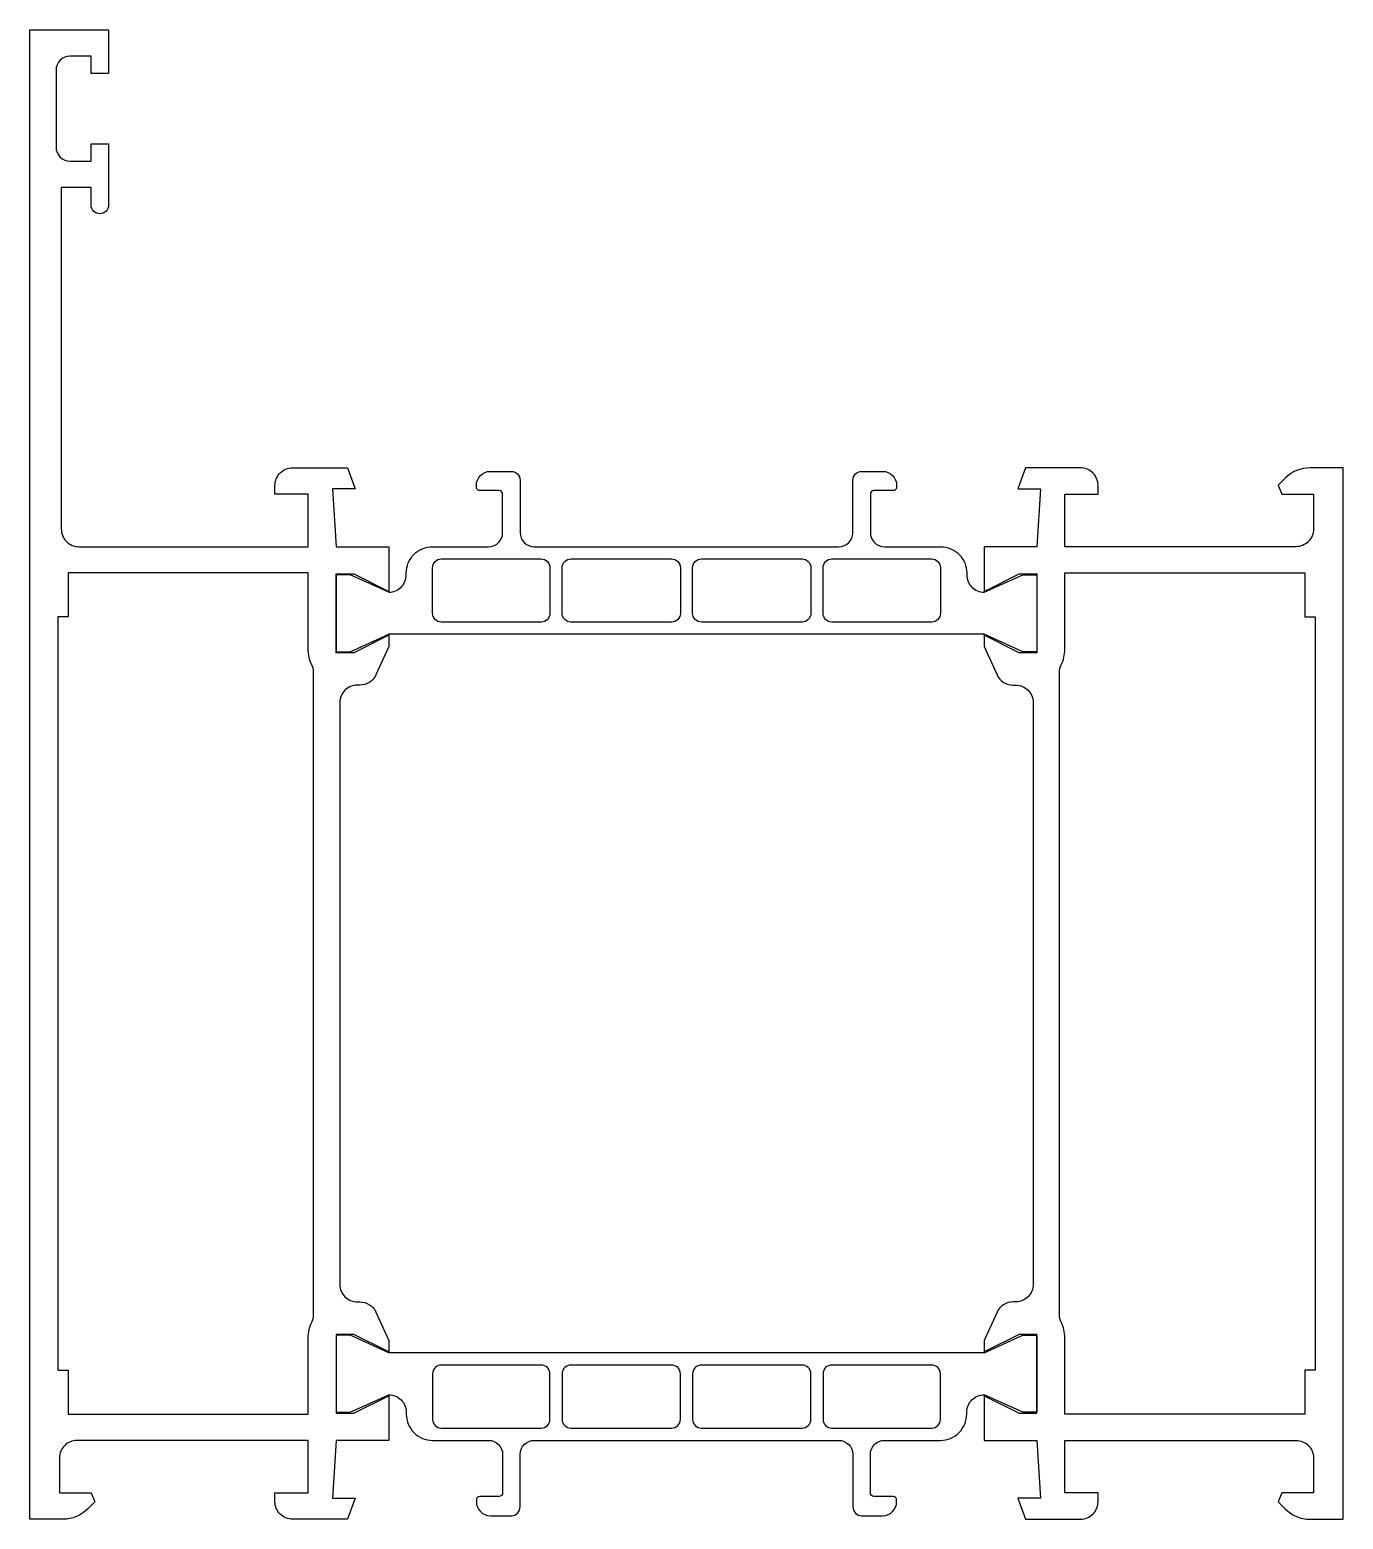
# Model space of a CAD drawing. Header units: millimetres. Extents: x 0 to 75, y 0 to 85.
import ezdxf

# ---------------------------------------------------------------- set-up
doc = ezdxf.new("R2010")
doc.units = ezdxf.units.MM

msp = doc.modelspace()

# ---------------------------------------------------------------- linework, layer by layer
for points in [[(17.7, 46.6), (17.7, 13.4, 0.414214), (18.7, 12.4), (18.856, 12.4, -0.294108), (19.766, 11.814), (20.5, 10.2), (20.5, 9.5), (18.3, 10.5), (17.5, 10.5), (17.5, 6.1), (18.3, 6.1), (20.5, 7.1), (20.5, 4.5), (17.5, 4.5), (17.279, 1.2), (18.586, 1.2), (18.149, 0), (15, 0, -0.414214), (14, 1), (14, 1.5), (15.9, 1.5), (15.9, 4.5), (2.7, 4.5, 0.414214), (1.7, 3.5), (1.7, 1.5), (3.5, 1.5), (3.712, 0.988), (3.31, 0.586, -0.198912), (1.896, 0), (0, 0), (0, 85), (4.5, 85), (4.5, 82.5), (3.5, 82.5), (3.5, 83.5), (2.3, 83.5, 0.414214), (1.5, 82.7), (1.5, 78.3, 0.414214), (2.3, 77.5), (3.5, 77.5), (3.5, 78.5), (4.5, 78.5), (4.5, 75, -1), (3.5, 75), (3.5, 76), (1.8, 76), (1.8, 56.5, 0.414214), (2.8, 55.5), (15.9, 55.5), (15.9, 58.5), (14, 58.5), (14, 59, -0.414214), (15, 60), (18.149, 60), (18.586, 58.8), (17.279, 58.8), (17.5, 55.5), (20.5, 55.5), (20.5, 52.9), (18.3, 53.9), (17.5, 53.9), (17.5, 49.5), (18.3, 49.5), (20.5, 50.5), (20.5, 49.8), (19.766, 48.186, -0.294108), (18.856, 47.6), (18.7, 47.6, 0.414214), (17.7, 46.6)], [(54.5, 52.9), (54.5, 52.95), (56.5, 53.95), (57.5, 53.95), (57.5, 49.45), (56.5, 49.45), (54.5, 50.45), (54.5, 50.5), (20.5, 50.5), (20.5, 50.45), (18.5, 49.45), (17.5, 49.45), (17.5, 53.95), (18.5, 53.95), (20.5, 52.95), (20.5, 52.9, 0.414214), (21.5, 53.9), (21.5, 54, -0.414214), (23, 55.5), (26.2, 55.5, 0.414214), (27, 56.3), (27, 58.5, 0.414214), (26.8, 58.7), (25.7, 58.7, -0.414214), (25.5, 58.9), (25.5, 59, -0.414214), (26.3, 59.8), (27.5, 59.8, -0.414214), (28, 59.3), (28, 56.3, 0.414214), (28.8, 55.5), (46.2, 55.5, 0.414214), (47, 56.3), (47, 59.3, -0.414214), (47.5, 59.8), (48.7, 59.8, -0.414214), (49.5, 59), (49.5, 58.9, -0.414214), (49.3, 58.7), (48.2, 58.7, 0.414214), (48, 58.5), (48, 56.3, 0.414214), (48.8, 55.5), (52, 55.5, -0.414214), (53.5, 54), (53.5, 53.9, 0.414214), (54.5, 52.9)], [(57.3, 46.6), (57.3, 13.4, -0.414214), (56.3, 12.4), (56.144, 12.4, 0.294108), (55.234, 11.814), (54.5, 10.2), (54.5, 9.5), (56.7, 10.5), (57.5, 10.5), (57.5, 6.1), (56.7, 6.1), (54.5, 7.1), (54.5, 4.5), (57.5, 4.5), (57.721, 1.2), (56.414, 1.2), (56.851, 0), (60, 0, 0.414214), (61, 1), (61, 1.5), (59.1, 1.5), (59.1, 4.5), (72.3, 4.5, -0.414214), (73.3, 3.5), (73.3, 1.5), (71.5, 1.5), (71.288, 0.988), (71.69, 0.586, 0.198912), (73.104, 0), (75, 0), (75, 60), (73.104, 60, 0.198912), (71.69, 59.414), (71.288, 59.012), (71.5, 58.5), (73.3, 58.5), (73.3, 56.5, -0.414214), (72.3, 55.5), (59.1, 55.5), (59.1, 58.5), (61, 58.5), (61, 59, 0.414214), (60, 60), (56.851, 60), (56.414, 58.8), (57.721, 58.8), (57.5, 55.5), (54.5, 55.5), (54.5, 52.9), (56.7, 53.9), (57.5, 53.9), (57.5, 49.5), (56.7, 49.5), (54.5, 50.5), (54.5, 49.8), (55.234, 48.186, 0.294108), (56.144, 47.6), (56.3, 47.6, -0.414214), (57.3, 46.6)], [(23, 51.7), (23, 54.3, -0.414214), (23.5, 54.8), (29.2, 54.8, -0.414214), (29.7, 54.3), (29.7, 51.7, -0.414214), (29.2, 51.2), (23.5, 51.2, -0.414214), (23, 51.7)], [(30.4, 51.7), (30.4, 54.3, -0.414214), (30.9, 54.8), (36.65, 54.8, -0.414214), (37.15, 54.3), (37.15, 51.7, -0.414214), (36.65, 51.2), (30.9, 51.2, -0.414214), (30.4, 51.7)], [(44.6, 51.7, -0.414214), (44.1, 51.2), (38.35, 51.2, -0.414214), (37.85, 51.7), (37.85, 54.3, -0.414214), (38.35, 54.8), (44.1, 54.8, -0.414214), (44.6, 54.3), (44.6, 51.7)], [(45.3, 51.7), (45.3, 54.3, -0.414214), (45.8, 54.8), (51.5, 54.8, -0.414214), (52, 54.3), (52, 51.7, -0.414214), (51.5, 51.2), (45.8, 51.2, -0.414214), (45.3, 51.7)], [(1.6, 51.5), (1.6, 8.5), (2.2, 8.5), (2.2, 6), (15.9, 6), (15.9, 10.35, -0.112281), (16.102, 11.237, 0.112281), (16.2, 11.669), (16.2, 48.331, 0.112281), (16.102, 48.763, -0.112281), (15.9, 49.65), (15.9, 54), (2.2, 54), (2.2, 51.5), (1.6, 51.5, 0.414214)], [(73.4, 51.5), (73.4, 8.5), (72.8, 8.5), (72.8, 6), (59.1, 6), (59.1, 10.35, 0.112281), (58.898, 11.237, -0.112281), (58.8, 11.669), (58.8, 48.331, -0.112281), (58.898, 48.763, 0.112281), (59.1, 49.65), (59.1, 54), (72.8, 54), (72.8, 51.5), (73.4, 51.5, -0.414214)], [(54.5, 7.1), (54.5, 7.05), (56.5, 6.05), (57.5, 6.05), (57.5, 10.55), (56.5, 10.55), (54.5, 9.55), (54.5, 9.5), (20.5, 9.5), (20.5, 9.55), (18.5, 10.55), (17.5, 10.55), (17.5, 6.05), (18.5, 6.05), (20.5, 7.05), (20.5, 7.1, -0.414214), (21.5, 6.1), (21.5, 6, 0.414214), (23, 4.5), (26.2, 4.5, -0.414214), (27, 3.7), (27, 1.5, -0.414214), (26.8, 1.3), (25.7, 1.3, 0.414214), (25.5, 1.1), (25.5, 1, 0.414214), (26.3, 0.2), (27.5, 0.2, 0.414214), (28, 0.7), (28, 3.7, -0.414214), (28.8, 4.5), (46.2, 4.5, -0.414214), (47, 3.7), (47, 0.7, 0.414214), (47.5, 0.2), (48.7, 0.2, 0.414214), (49.5, 1), (49.5, 1.1, 0.414214), (49.3, 1.3), (48.2, 1.3, -0.414214), (48, 1.5), (48, 3.7, -0.414214), (48.8, 4.5), (52, 4.5, 0.414214), (53.5, 6), (53.5, 6.1, -0.414214), (54.5, 7.1)], [(23, 8.3), (23, 5.7, 0.414214), (23.5, 5.2), (29.2, 5.2, 0.414214), (29.7, 5.7), (29.7, 8.3, 0.414214), (29.2, 8.8), (23.5, 8.8, 0.414214), (23, 8.3)], [(30.4, 8.3), (30.4, 5.7, 0.414214), (30.9, 5.2), (36.65, 5.2, 0.414214), (37.15, 5.7), (37.15, 8.3, 0.414214), (36.65, 8.8), (30.9, 8.8, 0.414214), (30.4, 8.3)], [(44.6, 8.3, 0.414214), (44.1, 8.8), (38.35, 8.8, 0.414214), (37.85, 8.3), (37.85, 5.7, 0.414214), (38.35, 5.2), (44.1, 5.2, 0.414214), (44.6, 5.7), (44.6, 8.3)], [(45.3, 8.3), (45.3, 5.7, 0.414214), (45.8, 5.2), (51.5, 5.2, 0.414214), (52, 5.7), (52, 8.3, 0.414214), (51.5, 8.8), (45.8, 8.8, 0.414214), (45.3, 8.3)]]:
    msp.add_lwpolyline(points, format="xyb", close=True)

doc.saveas('drawing.dxf')
